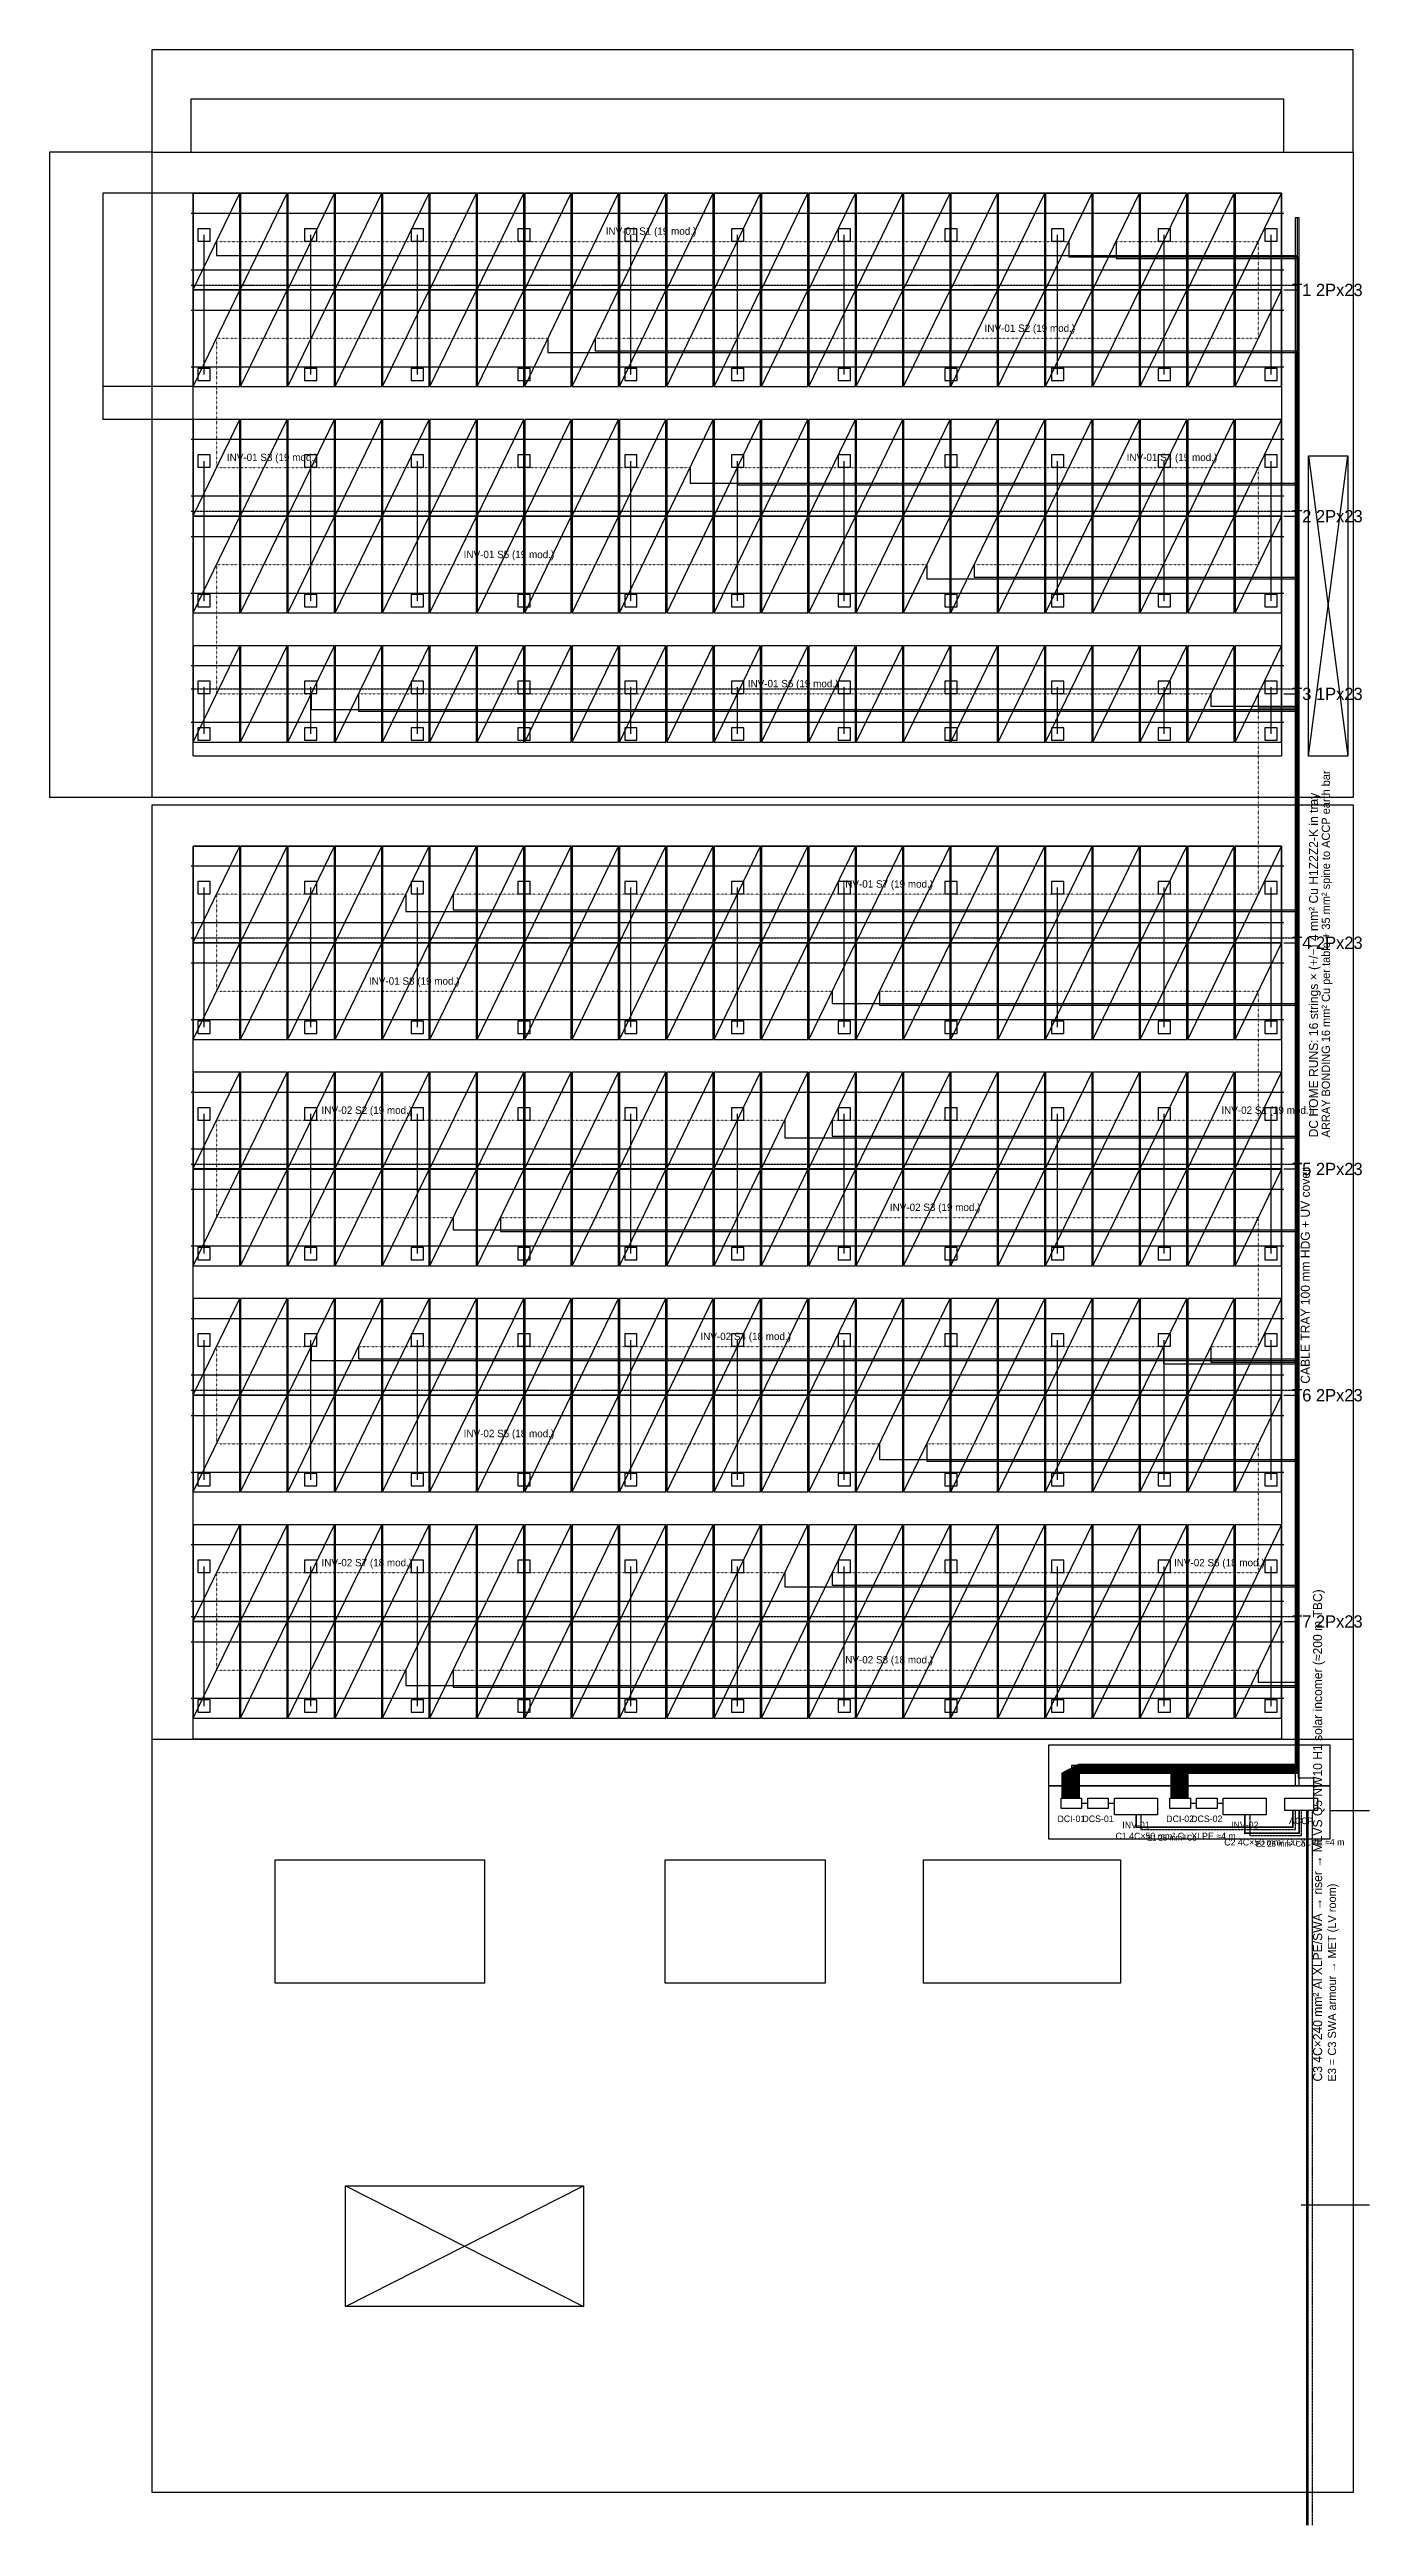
# Model space of a CAD drawing. Header units: millimetres. Extents: x -2500 to 64382, y -57839 to 2500.
# Drawn here: x -2500 to 29664, y -57839 to 2500 of the extents above; entities that cross this region are included whole.
import ezdxf
from ezdxf.enums import TextEntityAlignment as Align

# ---------------------------------------------------------------- set-up
doc = ezdxf.new("R2010")
doc.units = ezdxf.units.MM
for name, pattern in [('DASHDOT', [3.556, 2.54, -0.508, 0, -0.508]), ('DASHED', [1.524, 1.27, -0.254]), ('DOT', [0.508, 0, -0.508])]:
    doc.linetypes.add(name, pattern=pattern)
for name, color, linetype in [('PV-CABLE-AC-C1-C2', 5, 'Continuous'), ('PV-CABLE-AC-C3', 6, 'Continuous'), ('PV-CABLE-DC-HOMERUN', 1, 'Continuous'), ('PV-CABLE-DC-STRING', 10, 'DOT'), ('PV-CABLE-EARTH', 3, 'DASHDOT'), ('PV-CABLE-TAGS', 7, 'Continuous'), ('PV-CABLE-TRAY', 8, 'Continuous'), ('PV-DIM', 2, 'Continuous'), ('PV-EQUIPMENT', 1, 'Continuous'), ('PV-EXISTING', 8, 'Continuous'), ('PV-FOOT', 6, 'Continuous'), ('PV-FRAME', 3, 'Continuous'), ('PV-MODULE', 5, 'Continuous'), ('PV-OBSTRUCTION', 6, 'Continuous'), ('PV-RAIL', 4, 'Continuous'), ('PV-ROOF-REF', 8, 'Continuous'), ('PV-SETBACK', 1, 'DASHED'), ('PV-TEXT', 7, 'Continuous')]:
    doc.layers.add(name, color=color, linetype=linetype)
doc.styles.add('OpenSansCondensed-Light', font='OpenSansCondensed-Light.ttf')
doc.dimstyles.new('EZDXF', dxfattribs={"dimtxt": 0.25, "dimasz": 0.175, "dimexe": 0.375, "dimexo": 0.125, "dimgap": 0.1, "dimtad": 1, "dimlfac": 100, "dimzin": 12, "dimdsep": 46, "dimtxsty": 'OpenSansCondensed-Light', "dimblk": 'ARCHTICK', "dimcen": 2.5, "dimazin": 3, "dimtfac": 0.5, "dimtmove": 2, "dimatfit": 3})

# ---------------------------------------------------------------- blocks, each defined once
blk = doc.blocks.new('PV_MOD_620W')
blk.add_line((0, 0), (1134, 2346))
blk.add_lwpolyline([(0, 0), (1134, 0), (1134, 2346), (0, 2346)], close=True)
blk = doc.blocks.new('_ARCHTICK')
at = {"color": 0, "linetype": 'BYBLOCK', "const_width": 0.15}
blk.add_lwpolyline([(-0.5, -0.5), (0.5, 0.5)], dxfattribs=at)

msp = doc.modelspace()

# ---------------------------------------------------------------- linework, layer by layer
at = {"layer": 'PV-CABLE-AC-C1-C2', "const_width": 40}
for points in [[(23975, -40500), (23975, -40800), (27800, -40800), (27800, -40400)], [(26625, -40500), (26625, -40950), (27950, -40950), (27950, -40400)]]:
    msp.add_lwpolyline(points, dxfattribs=at)
at = {"layer": 'PV-CABLE-AC-C3', "const_width": 60}
msp.add_lwpolyline([(28150, -40400), (28150, -57009), (28150, -57809)], dxfattribs=at)
at = {"layer": 'PV-CABLE-DC-HOMERUN'}
for points in [[(1567, -2172.90603), (1567, -2512.90603), (27890, -2512.90603), (27890, -39485), (22170, -39485), (22170, -40100)], [(22339, -2172.90603), (22339, -2552.90603), (27912, -2552.90603), (27912, -39470), (22198, -39470), (22198, -40100)], [(23493, -2172.90603), (23493, -2592.90603), (27934, -2592.90603), (27934, -39455), (22226, -39455), (22226, -40100)], [(9645, -4538.41426), (9645, -4878.41426), (27898, -4878.41426), (27898, -39425), (22282, -39425), (22282, -40100)], [(10799, -4538.41426), (10799, -4838.41426), (27876, -4838.41426), (27876, -39440), (22254, -39440), (22254, -40100)], [(13107, -7684.22632), (13107, -8064.22632), (27920, -8064.22632), (27920, -39410), (22310, -39410), (22310, -40100)], [(14261, -7684.22632), (14261, -8104.22632), (27862, -8104.22632), (27862, -39395), (22338, -39395), (22338, -40100)], [(18877, -10049.73455), (18877, -10389.73455), (27906, -10389.73455), (27906, -39365), (22394, -39365), (22394, -40100)], [(20031, -10049.73455), (20031, -10349.73455), (27884, -10349.73455), (27884, -39380), (22366, -39380), (22366, -40100)], [(3875, -13195.54661), (3875, -13575.54661), (27928, -13575.54661), (27928, -39350), (22422, -39350), (22422, -40100)], [(5029, -13195.54661), (5029, -13615.54661), (27870, -13615.54661), (27870, -39335), (22450, -39335), (22450, -40100)], [(25801, -13195.54661), (25801, -13495.54661), (27892, -13495.54661), (27892, -39320), (22478, -39320), (22478, -40100)], [(26955, -13195.54661), (26955, -13535.54661), (27914, -13535.54661), (27914, -39305), (22506, -39305), (22506, -40100)], [(6183, -18075.90603), (6183, -18495.90603), (27878, -18495.90603), (27878, -39275), (22562, -39275), (22562, -40100)], [(7337, -18075.90603), (7337, -18455.90603), (27936, -18455.90603), (27936, -39290), (22534, -39290), (22534, -40100)], [(16569, -20441.41426), (16569, -20741.41426), (27900, -20741.41426), (27900, -39500), (22590, -39500), (22590, -40100)], [(17723, -20441.41426), (17723, -20781.41426), (27922, -20781.41426), (27922, -39485), (24820, -39485), (24820, -40100)], [(15415, -23587.22632), (15415, -24007.22632), (27886, -24007.22632), (27886, -39455), (24876, -39455), (24876, -40100)], [(16569, -23587.22632), (16569, -23967.22632), (27864, -23967.22632), (27864, -39470), (24848, -39470), (24848, -40100)], [(7337, -25952.73455), (7337, -26252.73455), (27908, -26252.73455), (27908, -39440), (24904, -39440), (24904, -40100)], [(8491, -25952.73455), (8491, -26292.73455), (27930, -26292.73455), (27930, -39425), (24932, -39425), (24932, -40100)], [(3875, -29098.54661), (3875, -29438.54661), (27938, -29438.54661), (27938, -39365), (25044, -39365), (25044, -40100)], [(5029, -29098.54661), (5029, -29398.54661), (27916, -29398.54661), (27916, -39380), (25016, -39380), (25016, -40100)], [(24647, -29098.54661), (24647, -29518.54661), (27894, -29518.54661), (27894, -39395), (24988, -39395), (24988, -40100)], [(25801, -29098.54661), (25801, -29478.54661), (27872, -29478.54661), (27872, -39410), (24960, -39410), (24960, -40100)], [(17723, -31464.05484), (17723, -31844.05484), (27880, -31844.05484), (27880, -39350), (25072, -39350), (25072, -40100)], [(18877, -31464.05484), (18877, -31884.05484), (27902, -31884.05484), (27902, -39335), (25100, -39335), (25100, -40100)], [(15415, -34609.86691), (15415, -34949.86691), (27866, -34949.86691), (27866, -39305), (25156, -39305), (25156, -40100)], [(16569, -34609.86691), (16569, -34909.86691), (27924, -34909.86691), (27924, -39320), (25128, -39320), (25128, -40100)], [(6183, -36975.37513), (6183, -37355.37513), (27888, -37355.37513), (27888, -39290), (25184, -39290), (25184, -40100)], [(7337, -36975.37513), (7337, -37395.37513), (27910, -37395.37513), (27910, -39275), (25212, -39275), (25212, -40100)], [(26955, -36975.37513), (26955, -37275.37513), (27932, -37275.37513), (27932, -39500), (25240, -39500), (25240, -40100)], [(22650, -40220), (22800, -40220)], [(23300, -40220), (23450, -40220)], [(25300, -40220), (25450, -40220)], [(25950, -40220), (26100, -40220)]]:
    msp.add_lwpolyline(points, dxfattribs=at)
at = {"layer": 'PV-CABLE-DC-STRING'}
for points in [[(1567, -2172.90603), (2721, -2172.90603), (3875, -2172.90603), (5029, -2172.90603), (6183, -2172.90603), (7337, -2172.90603), (8491, -2172.90603), (9645, -2172.90603), (10799, -2172.90603), (11953, -2172.90603), (13107, -2172.90603), (14261, -2172.90603), (15415, -2172.90603), (16569, -2172.90603), (17723, -2172.90603), (18877, -2172.90603), (20031, -2172.90603), (21185, -2172.90603), (22339, -2172.90603)], [(23493, -2172.90603), (24647, -2172.90603), (25801, -2172.90603), (26955, -2172.90603), (26955, -4538.41426), (25801, -4538.41426), (24647, -4538.41426), (23493, -4538.41426), (22339, -4538.41426), (21185, -4538.41426), (20031, -4538.41426), (18877, -4538.41426), (17723, -4538.41426), (16569, -4538.41426), (15415, -4538.41426), (14261, -4538.41426), (13107, -4538.41426), (11953, -4538.41426), (10799, -4538.41426)], [(9645, -4538.41426), (8491, -4538.41426), (7337, -4538.41426), (6183, -4538.41426), (5029, -4538.41426), (3875, -4538.41426), (2721, -4538.41426), (1567, -4538.41426), (1567, -7684.22632), (2721, -7684.22632), (3875, -7684.22632), (5029, -7684.22632), (6183, -7684.22632), (7337, -7684.22632), (8491, -7684.22632), (9645, -7684.22632), (10799, -7684.22632), (11953, -7684.22632), (13107, -7684.22632)], [(14261, -7684.22632), (15415, -7684.22632), (16569, -7684.22632), (17723, -7684.22632), (18877, -7684.22632), (20031, -7684.22632), (21185, -7684.22632), (22339, -7684.22632), (23493, -7684.22632), (24647, -7684.22632), (25801, -7684.22632), (26955, -7684.22632), (26955, -10049.73455), (25801, -10049.73455), (24647, -10049.73455), (23493, -10049.73455), (22339, -10049.73455), (21185, -10049.73455), (20031, -10049.73455)], [(18877, -10049.73455), (17723, -10049.73455), (16569, -10049.73455), (15415, -10049.73455), (14261, -10049.73455), (13107, -10049.73455), (11953, -10049.73455), (10799, -10049.73455), (9645, -10049.73455), (8491, -10049.73455), (7337, -10049.73455), (6183, -10049.73455), (5029, -10049.73455), (3875, -10049.73455), (2721, -10049.73455), (1567, -10049.73455), (1567, -13195.54661), (2721, -13195.54661), (3875, -13195.54661)], [(5029, -13195.54661), (6183, -13195.54661), (7337, -13195.54661), (8491, -13195.54661), (9645, -13195.54661), (10799, -13195.54661), (11953, -13195.54661), (13107, -13195.54661), (14261, -13195.54661), (15415, -13195.54661), (16569, -13195.54661), (17723, -13195.54661), (18877, -13195.54661), (20031, -13195.54661), (21185, -13195.54661), (22339, -13195.54661), (23493, -13195.54661), (24647, -13195.54661), (25801, -13195.54661)], [(26955, -13195.54661), (26955, -18075.90603), (25801, -18075.90603), (24647, -18075.90603), (23493, -18075.90603), (22339, -18075.90603), (21185, -18075.90603), (20031, -18075.90603), (18877, -18075.90603), (17723, -18075.90603), (16569, -18075.90603), (15415, -18075.90603), (14261, -18075.90603), (13107, -18075.90603), (11953, -18075.90603), (10799, -18075.90603), (9645, -18075.90603), (8491, -18075.90603), (7337, -18075.90603)], [(6183, -18075.90603), (5029, -18075.90603), (3875, -18075.90603), (2721, -18075.90603), (1567, -18075.90603), (1567, -20441.41426), (2721, -20441.41426), (3875, -20441.41426), (5029, -20441.41426), (6183, -20441.41426), (7337, -20441.41426), (8491, -20441.41426), (9645, -20441.41426), (10799, -20441.41426), (11953, -20441.41426), (13107, -20441.41426), (14261, -20441.41426), (15415, -20441.41426), (16569, -20441.41426)], [(17723, -20441.41426), (18877, -20441.41426), (20031, -20441.41426), (21185, -20441.41426), (22339, -20441.41426), (23493, -20441.41426), (24647, -20441.41426), (25801, -20441.41426), (26955, -20441.41426), (26955, -23587.22632), (25801, -23587.22632), (24647, -23587.22632), (23493, -23587.22632), (22339, -23587.22632), (21185, -23587.22632), (20031, -23587.22632), (18877, -23587.22632), (17723, -23587.22632), (16569, -23587.22632)], [(15415, -23587.22632), (14261, -23587.22632), (13107, -23587.22632), (11953, -23587.22632), (10799, -23587.22632), (9645, -23587.22632), (8491, -23587.22632), (7337, -23587.22632), (6183, -23587.22632), (5029, -23587.22632), (3875, -23587.22632), (2721, -23587.22632), (1567, -23587.22632), (1567, -25952.73455), (2721, -25952.73455), (3875, -25952.73455), (5029, -25952.73455), (6183, -25952.73455), (7337, -25952.73455)], [(8491, -25952.73455), (9645, -25952.73455), (10799, -25952.73455), (11953, -25952.73455), (13107, -25952.73455), (14261, -25952.73455), (15415, -25952.73455), (16569, -25952.73455), (17723, -25952.73455), (18877, -25952.73455), (20031, -25952.73455), (21185, -25952.73455), (22339, -25952.73455), (23493, -25952.73455), (24647, -25952.73455), (25801, -25952.73455), (26955, -25952.73455), (26955, -29098.54661), (25801, -29098.54661)], [(3875, -29098.54661), (2721, -29098.54661), (1567, -29098.54661), (1567, -31464.05484), (2721, -31464.05484), (3875, -31464.05484), (5029, -31464.05484), (6183, -31464.05484), (7337, -31464.05484), (8491, -31464.05484), (9645, -31464.05484), (10799, -31464.05484), (11953, -31464.05484), (13107, -31464.05484), (14261, -31464.05484), (15415, -31464.05484), (16569, -31464.05484), (17723, -31464.05484)], [(24647, -29098.54661), (23493, -29098.54661), (22339, -29098.54661), (21185, -29098.54661), (20031, -29098.54661), (18877, -29098.54661), (17723, -29098.54661), (16569, -29098.54661), (15415, -29098.54661), (14261, -29098.54661), (13107, -29098.54661), (11953, -29098.54661), (10799, -29098.54661), (9645, -29098.54661), (8491, -29098.54661), (7337, -29098.54661), (6183, -29098.54661), (5029, -29098.54661)], [(18877, -31464.05484), (20031, -31464.05484), (21185, -31464.05484), (22339, -31464.05484), (23493, -31464.05484), (24647, -31464.05484), (25801, -31464.05484), (26955, -31464.05484), (26955, -34609.86691), (25801, -34609.86691), (24647, -34609.86691), (23493, -34609.86691), (22339, -34609.86691), (21185, -34609.86691), (20031, -34609.86691), (18877, -34609.86691), (17723, -34609.86691), (16569, -34609.86691)], [(15415, -34609.86691), (14261, -34609.86691), (13107, -34609.86691), (11953, -34609.86691), (10799, -34609.86691), (9645, -34609.86691), (8491, -34609.86691), (7337, -34609.86691), (6183, -34609.86691), (5029, -34609.86691), (3875, -34609.86691), (2721, -34609.86691), (1567, -34609.86691), (1567, -36975.37513), (2721, -36975.37513), (3875, -36975.37513), (5029, -36975.37513), (6183, -36975.37513)], [(7337, -36975.37513), (8491, -36975.37513), (9645, -36975.37513), (10799, -36975.37513), (11953, -36975.37513), (13107, -36975.37513), (14261, -36975.37513), (15415, -36975.37513), (16569, -36975.37513), (17723, -36975.37513), (18877, -36975.37513), (20031, -36975.37513), (21185, -36975.37513), (22339, -36975.37513), (23493, -36975.37513), (24647, -36975.37513), (25801, -36975.37513), (26955, -36975.37513)]]:
    msp.add_lwpolyline(points, dxfattribs=at)
at = {"layer": 'PV-CABLE-EARTH'}
for points in [[(950, -3235.66015), (27580, -3235.66015), (27930, -3235.66015)], [(27930, -3235.66015), (27930, -39600), (28300, -39600), (28300, -40400)], [(950, -8746.98044), (27580, -8746.98044), (27930, -8746.98044)], [(950, -13075.54661), (27580, -13075.54661), (27930, -13075.54661)], [(950, -19138.66015), (27580, -19138.66015), (27930, -19138.66015)], [(950, -24649.98044), (27580, -24649.98044), (27930, -24649.98044)], [(950, -30161.30073), (27580, -30161.30073), (27930, -30161.30073)], [(950, -35672.62102), (27580, -35672.62102), (27930, -35672.62102)], [(24095, -40500), (24095, -40860), (27860, -40860), (27860, -40400)], [(26745, -40500), (26745, -41010), (28010, -41010), (28010, -40400)], [(28270, -40400), (28270, -57009), (28270, -57809)]]:
    msp.add_lwpolyline(points, dxfattribs=at)
at = {"layer": 'PV-CABLE-TRAY'}
for p, q in [((27900, -1600), (27900, -39300)), ((27580, -3355.66015), (27900, -3355.66015)), ((27580, -8866.98044), (27900, -8866.98044)), ((27580, -13195.54661), (27900, -13195.54661)), ((27580, -19258.66015), (27900, -19258.66015)), ((27580, -24769.98044), (27900, -24769.98044)), ((27580, -30281.30073), (27900, -30281.30073)), ((27580, -35792.62102), (27900, -35792.62102)), ((27900, -39300), (22400, -39300)), ((22400, -39300), (22400, -40100)), ((25050, -39300), (25050, -40100))]:
    msp.add_line(p, q, dxfattribs=at)
msp.add_lwpolyline([(27850, -1600), (27850, -39800), (27950, -39800), (27950, -1600), (27850, -1600)], dxfattribs=at)
at = {"layer": 'PV-EQUIPMENT'}
for points in [[(21850, -38800), (28700, -38800), (28700, -39800), (21850, -39800)], [(21850, -39800), (28700, -39800), (28700, -41100), (21850, -41100)], [(22150, -40100), (22650, -40100), (22650, -40350), (22150, -40350)], [(22800, -40100), (23300, -40100), (23300, -40350), (22800, -40350)], [(23450, -40100), (24500, -40100), (24500, -40500), (23450, -40500)], [(24800, -40100), (25300, -40100), (25300, -40350), (24800, -40350)], [(25450, -40100), (25950, -40100), (25950, -40350), (25450, -40350)], [(26100, -40100), (27150, -40100), (27150, -40500), (26100, -40500)], [(27600, -40100), (28400, -40100), (28400, -40400), (27600, -40400)]]:
    msp.add_lwpolyline(points, close=True, dxfattribs=at)
at = {"layer": 'PV-EXISTING'}
for points in [[(3000, -41600), (8100, -41600), (8100, -44600), (3000, -44600)], [(12500, -41600), (16400, -41600), (16400, -44600), (12500, -44600)], [(18800, -41600), (23600, -41600), (23600, -44600), (18800, -44600)]]:
    msp.add_lwpolyline(points, close=True, dxfattribs=at)
at = {"layer": 'PV-FOOT'}
for points in [[(1115, -2163.87796), (1415, -2163.87796), (1415, -1863.87796), (1115, -1863.87796)], [(3715, -2163.87796), (4015, -2163.87796), (4015, -1863.87796), (3715, -1863.87796)], [(6315, -2163.87796), (6615, -2163.87796), (6615, -1863.87796), (6315, -1863.87796)], [(8915, -2163.87796), (9215, -2163.87796), (9215, -1863.87796), (8915, -1863.87796)], [(11515, -2163.87796), (11815, -2163.87796), (11815, -1863.87796), (11515, -1863.87796)], [(14115, -2163.87796), (14415, -2163.87796), (14415, -1863.87796), (14115, -1863.87796)], [(16715, -2163.87796), (17015, -2163.87796), (17015, -1863.87796), (16715, -1863.87796)], [(19315, -2163.87796), (19615, -2163.87796), (19615, -1863.87796), (19315, -1863.87796)], [(21915, -2163.87796), (22215, -2163.87796), (22215, -1863.87796), (21915, -1863.87796)], [(24515, -2163.87796), (24815, -2163.87796), (24815, -1863.87796), (24515, -1863.87796)], [(27115, -2163.87796), (27415, -2163.87796), (27415, -1863.87796), (27115, -1863.87796)], [(1115, -5565.87796), (1415, -5565.87796), (1415, -5265.87796), (1115, -5265.87796)], [(3715, -5565.87796), (4015, -5565.87796), (4015, -5265.87796), (3715, -5265.87796)], [(6315, -5565.87796), (6615, -5565.87796), (6615, -5265.87796), (6315, -5265.87796)], [(8915, -5565.87796), (9215, -5565.87796), (9215, -5265.87796), (8915, -5265.87796)], [(11515, -5565.87796), (11815, -5565.87796), (11815, -5265.87796), (11515, -5265.87796)], [(14115, -5565.87796), (14415, -5565.87796), (14415, -5265.87796), (14115, -5265.87796)], [(16715, -5565.87796), (17015, -5565.87796), (17015, -5265.87796), (16715, -5265.87796)], [(19315, -5565.87796), (19615, -5565.87796), (19615, -5265.87796), (19315, -5265.87796)], [(21915, -5565.87796), (22215, -5565.87796), (22215, -5265.87796), (21915, -5265.87796)], [(24515, -5565.87796), (24815, -5565.87796), (24815, -5265.87796), (24515, -5265.87796)], [(27115, -5565.87796), (27415, -5565.87796), (27415, -5265.87796), (27115, -5265.87796)], [(1115, -7675.19825), (1415, -7675.19825), (1415, -7375.19825), (1115, -7375.19825)], [(3715, -7675.19825), (4015, -7675.19825), (4015, -7375.19825), (3715, -7375.19825)], [(6315, -7675.19825), (6615, -7675.19825), (6615, -7375.19825), (6315, -7375.19825)], [(8915, -7675.19825), (9215, -7675.19825), (9215, -7375.19825), (8915, -7375.19825)], [(11515, -7675.19825), (11815, -7675.19825), (11815, -7375.19825), (11515, -7375.19825)], [(14115, -7675.19825), (14415, -7675.19825), (14415, -7375.19825), (14115, -7375.19825)], [(16715, -7675.19825), (17015, -7675.19825), (17015, -7375.19825), (16715, -7375.19825)], [(19315, -7675.19825), (19615, -7675.19825), (19615, -7375.19825), (19315, -7375.19825)], [(21915, -7675.19825), (22215, -7675.19825), (22215, -7375.19825), (21915, -7375.19825)], [(24515, -7675.19825), (24815, -7675.19825), (24815, -7375.19825), (24515, -7375.19825)], [(27115, -7675.19825), (27415, -7675.19825), (27415, -7375.19825), (27115, -7375.19825)], [(1115, -11077.19825), (1415, -11077.19825), (1415, -10777.19825), (1115, -10777.19825)], [(3715, -11077.19825), (4015, -11077.19825), (4015, -10777.19825), (3715, -10777.19825)], [(6315, -11077.19825), (6615, -11077.19825), (6615, -10777.19825), (6315, -10777.19825)], [(8915, -11077.19825), (9215, -11077.19825), (9215, -10777.19825), (8915, -10777.19825)], [(11515, -11077.19825), (11815, -11077.19825), (11815, -10777.19825), (11515, -10777.19825)], [(14115, -11077.19825), (14415, -11077.19825), (14415, -10777.19825), (14115, -10777.19825)], [(16715, -11077.19825), (17015, -11077.19825), (17015, -10777.19825), (16715, -10777.19825)], [(19315, -11077.19825), (19615, -11077.19825), (19615, -10777.19825), (19315, -10777.19825)], [(21915, -11077.19825), (22215, -11077.19825), (22215, -10777.19825), (21915, -10777.19825)], [(24515, -11077.19825), (24815, -11077.19825), (24815, -10777.19825), (24515, -10777.19825)], [(27115, -11077.19825), (27415, -11077.19825), (27415, -10777.19825), (27115, -10777.19825)], [(1115, -13185.4911), (1415, -13185.4911), (1415, -12885.4911), (1115, -12885.4911)], [(3715, -13185.4911), (4015, -13185.4911), (4015, -12885.4911), (3715, -12885.4911)], [(6315, -13185.4911), (6615, -13185.4911), (6615, -12885.4911), (6315, -12885.4911)], [(8915, -13185.4911), (9215, -13185.4911), (9215, -12885.4911), (8915, -12885.4911)], [(11515, -13185.4911), (11815, -13185.4911), (11815, -12885.4911), (11515, -12885.4911)], [(14115, -13185.4911), (14415, -13185.4911), (14415, -12885.4911), (14115, -12885.4911)], [(16715, -13185.4911), (17015, -13185.4911), (17015, -12885.4911), (16715, -12885.4911)], [(19315, -13185.4911), (19615, -13185.4911), (19615, -12885.4911), (19315, -12885.4911)], [(21915, -13185.4911), (22215, -13185.4911), (22215, -12885.4911), (21915, -12885.4911)], [(24515, -13185.4911), (24815, -13185.4911), (24815, -12885.4911), (24515, -12885.4911)], [(27115, -13185.4911), (27415, -13185.4911), (27415, -12885.4911), (27115, -12885.4911)], [(1115, -14321.4911), (1415, -14321.4911), (1415, -14021.4911), (1115, -14021.4911)], [(3715, -14321.4911), (4015, -14321.4911), (4015, -14021.4911), (3715, -14021.4911)], [(6315, -14321.4911), (6615, -14321.4911), (6615, -14021.4911), (6315, -14021.4911)], [(8915, -14321.4911), (9215, -14321.4911), (9215, -14021.4911), (8915, -14021.4911)], [(11515, -14321.4911), (11815, -14321.4911), (11815, -14021.4911), (11515, -14021.4911)], [(14115, -14321.4911), (14415, -14321.4911), (14415, -14021.4911), (14115, -14021.4911)], [(16715, -14321.4911), (17015, -14321.4911), (17015, -14021.4911), (16715, -14021.4911)], [(19315, -14321.4911), (19615, -14321.4911), (19615, -14021.4911), (19315, -14021.4911)], [(21915, -14321.4911), (22215, -14321.4911), (22215, -14021.4911), (21915, -14021.4911)], [(24515, -14321.4911), (24815, -14321.4911), (24815, -14021.4911), (24515, -14021.4911)], [(27115, -14321.4911), (27415, -14321.4911), (27415, -14021.4911), (27115, -14021.4911)], [(1115, -18066.87796), (1415, -18066.87796), (1415, -17766.87796), (1115, -17766.87796)], [(3715, -18066.87796), (4015, -18066.87796), (4015, -17766.87796), (3715, -17766.87796)], [(6315, -18066.87796), (6615, -18066.87796), (6615, -17766.87796), (6315, -17766.87796)], [(8915, -18066.87796), (9215, -18066.87796), (9215, -17766.87796), (8915, -17766.87796)], [(11515, -18066.87796), (11815, -18066.87796), (11815, -17766.87796), (11515, -17766.87796)], [(14115, -18066.87796), (14415, -18066.87796), (14415, -17766.87796), (14115, -17766.87796)], [(16715, -18066.87796), (17015, -18066.87796), (17015, -17766.87796), (16715, -17766.87796)], [(19315, -18066.87796), (19615, -18066.87796), (19615, -17766.87796), (19315, -17766.87796)], [(21915, -18066.87796), (22215, -18066.87796), (22215, -17766.87796), (21915, -17766.87796)], [(24515, -18066.87796), (24815, -18066.87796), (24815, -17766.87796), (24515, -17766.87796)], [(27115, -18066.87796), (27415, -18066.87796), (27415, -17766.87796), (27115, -17766.87796)], [(1115, -21468.87796), (1415, -21468.87796), (1415, -21168.87796), (1115, -21168.87796)], [(3715, -21468.87796), (4015, -21468.87796), (4015, -21168.87796), (3715, -21168.87796)], [(6315, -21468.87796), (6615, -21468.87796), (6615, -21168.87796), (6315, -21168.87796)], [(8915, -21468.87796), (9215, -21468.87796), (9215, -21168.87796), (8915, -21168.87796)], [(11515, -21468.87796), (11815, -21468.87796), (11815, -21168.87796), (11515, -21168.87796)], [(14115, -21468.87796), (14415, -21468.87796), (14415, -21168.87796), (14115, -21168.87796)], [(16715, -21468.87796), (17015, -21468.87796), (17015, -21168.87796), (16715, -21168.87796)], [(19315, -21468.87796), (19615, -21468.87796), (19615, -21168.87796), (19315, -21168.87796)], [(21915, -21468.87796), (22215, -21468.87796), (22215, -21168.87796), (21915, -21168.87796)], [(24515, -21468.87796), (24815, -21468.87796), (24815, -21168.87796), (24515, -21168.87796)], [(27115, -21468.87796), (27415, -21468.87796), (27415, -21168.87796), (27115, -21168.87796)], [(1115, -23578.19825), (1415, -23578.19825), (1415, -23278.19825), (1115, -23278.19825)], [(3715, -23578.19825), (4015, -23578.19825), (4015, -23278.19825), (3715, -23278.19825)], [(6315, -23578.19825), (6615, -23578.19825), (6615, -23278.19825), (6315, -23278.19825)], [(8915, -23578.19825), (9215, -23578.19825), (9215, -23278.19825), (8915, -23278.19825)], [(11515, -23578.19825), (11815, -23578.19825), (11815, -23278.19825), (11515, -23278.19825)], [(14115, -23578.19825), (14415, -23578.19825), (14415, -23278.19825), (14115, -23278.19825)], [(16715, -23578.19825), (17015, -23578.19825), (17015, -23278.19825), (16715, -23278.19825)], [(19315, -23578.19825), (19615, -23578.19825), (19615, -23278.19825), (19315, -23278.19825)], [(21915, -23578.19825), (22215, -23578.19825), (22215, -23278.19825), (21915, -23278.19825)], [(24515, -23578.19825), (24815, -23578.19825), (24815, -23278.19825), (24515, -23278.19825)], [(27115, -23578.19825), (27415, -23578.19825), (27415, -23278.19825), (27115, -23278.19825)], [(1115, -26980.19825), (1415, -26980.19825), (1415, -26680.19825), (1115, -26680.19825)], [(3715, -26980.19825), (4015, -26980.19825), (4015, -26680.19825), (3715, -26680.19825)], [(6315, -26980.19825), (6615, -26980.19825), (6615, -26680.19825), (6315, -26680.19825)], [(8915, -26980.19825), (9215, -26980.19825), (9215, -26680.19825), (8915, -26680.19825)], [(11515, -26980.19825), (11815, -26980.19825), (11815, -26680.19825), (11515, -26680.19825)], [(14115, -26980.19825), (14415, -26980.19825), (14415, -26680.19825), (14115, -26680.19825)], [(16715, -26980.19825), (17015, -26980.19825), (17015, -26680.19825), (16715, -26680.19825)], [(19315, -26980.19825), (19615, -26980.19825), (19615, -26680.19825), (19315, -26680.19825)], [(21915, -26980.19825), (22215, -26980.19825), (22215, -26680.19825), (21915, -26680.19825)], [(24515, -26980.19825), (24815, -26980.19825), (24815, -26680.19825), (24515, -26680.19825)], [(27115, -26980.19825), (27415, -26980.19825), (27415, -26680.19825), (27115, -26680.19825)], [(1115, -29089.51855), (1415, -29089.51855), (1415, -28789.51855), (1115, -28789.51855)], [(3715, -29089.51855), (4015, -29089.51855), (4015, -28789.51855), (3715, -28789.51855)], [(6315, -29089.51855), (6615, -29089.51855), (6615, -28789.51855), (6315, -28789.51855)], [(8915, -29089.51855), (9215, -29089.51855), (9215, -28789.51855), (8915, -28789.51855)], [(11515, -29089.51855), (11815, -29089.51855), (11815, -28789.51855), (11515, -28789.51855)], [(14115, -29089.51855), (14415, -29089.51855), (14415, -28789.51855), (14115, -28789.51855)], [(16715, -29089.51855), (17015, -29089.51855), (17015, -28789.51855), (16715, -28789.51855)], [(19315, -29089.51855), (19615, -29089.51855), (19615, -28789.51855), (19315, -28789.51855)], [(21915, -29089.51855), (22215, -29089.51855), (22215, -28789.51855), (21915, -28789.51855)], [(24515, -29089.51855), (24815, -29089.51855), (24815, -28789.51855), (24515, -28789.51855)], [(27115, -29089.51855), (27415, -29089.51855), (27415, -28789.51855), (27115, -28789.51855)], [(1115, -32491.51855), (1415, -32491.51855), (1415, -32191.51855), (1115, -32191.51855)], [(3715, -32491.51855), (4015, -32491.51855), (4015, -32191.51855), (3715, -32191.51855)], [(6315, -32491.51855), (6615, -32491.51855), (6615, -32191.51855), (6315, -32191.51855)], [(8915, -32491.51855), (9215, -32491.51855), (9215, -32191.51855), (8915, -32191.51855)], [(11515, -32491.51855), (11815, -32491.51855), (11815, -32191.51855), (11515, -32191.51855)], [(14115, -32491.51855), (14415, -32491.51855), (14415, -32191.51855), (14115, -32191.51855)], [(16715, -32491.51855), (17015, -32491.51855), (17015, -32191.51855), (16715, -32191.51855)], [(19315, -32491.51855), (19615, -32491.51855), (19615, -32191.51855), (19315, -32191.51855)], [(21915, -32491.51855), (22215, -32491.51855), (22215, -32191.51855), (21915, -32191.51855)], [(24515, -32491.51855), (24815, -32491.51855), (24815, -32191.51855), (24515, -32191.51855)], [(27115, -32491.51855), (27415, -32491.51855), (27415, -32191.51855), (27115, -32191.51855)], [(1115, -34600.83884), (1415, -34600.83884), (1415, -34300.83884), (1115, -34300.83884)], [(3715, -34600.83884), (4015, -34600.83884), (4015, -34300.83884), (3715, -34300.83884)], [(6315, -34600.83884), (6615, -34600.83884), (6615, -34300.83884), (6315, -34300.83884)], [(8915, -34600.83884), (9215, -34600.83884), (9215, -34300.83884), (8915, -34300.83884)], [(11515, -34600.83884), (11815, -34600.83884), (11815, -34300.83884), (11515, -34300.83884)], [(14115, -34600.83884), (14415, -34600.83884), (14415, -34300.83884), (14115, -34300.83884)], [(16715, -34600.83884), (17015, -34600.83884), (17015, -34300.83884), (16715, -34300.83884)], [(19315, -34600.83884), (19615, -34600.83884), (19615, -34300.83884), (19315, -34300.83884)], [(21915, -34600.83884), (22215, -34600.83884), (22215, -34300.83884), (21915, -34300.83884)], [(24515, -34600.83884), (24815, -34600.83884), (24815, -34300.83884), (24515, -34300.83884)], [(27115, -34600.83884), (27415, -34600.83884), (27415, -34300.83884), (27115, -34300.83884)], [(1115, -38002.83884), (1415, -38002.83884), (1415, -37702.83884), (1115, -37702.83884)], [(3715, -38002.83884), (4015, -38002.83884), (4015, -37702.83884), (3715, -37702.83884)], [(6315, -38002.83884), (6615, -38002.83884), (6615, -37702.83884), (6315, -37702.83884)], [(8915, -38002.83884), (9215, -38002.83884), (9215, -37702.83884), (8915, -37702.83884)], [(11515, -38002.83884), (11815, -38002.83884), (11815, -37702.83884), (11515, -37702.83884)], [(14115, -38002.83884), (14415, -38002.83884), (14415, -37702.83884), (14115, -37702.83884)], [(16715, -38002.83884), (17015, -38002.83884), (17015, -37702.83884), (16715, -37702.83884)], [(19315, -38002.83884), (19615, -38002.83884), (19615, -37702.83884), (19315, -37702.83884)], [(21915, -38002.83884), (22215, -38002.83884), (22215, -37702.83884), (21915, -37702.83884)], [(24515, -38002.83884), (24815, -38002.83884), (24815, -37702.83884), (24515, -37702.83884)], [(27115, -38002.83884), (27415, -38002.83884), (27415, -37702.83884), (27115, -37702.83884)]]:
    msp.add_lwpolyline(points, close=True, dxfattribs=at)
at = {"layer": 'PV-FRAME'}
for p, q in [((1265, -5415.87796), (1265, -2013.87796)), ((3865, -5415.87796), (3865, -2013.87796)), ((6465, -5415.87796), (6465, -2013.87796)), ((9065, -5415.87796), (9065, -2013.87796)), ((11665, -5415.87796), (11665, -2013.87796)), ((14265, -5415.87796), (14265, -2013.87796)), ((16865, -5415.87796), (16865, -2013.87796)), ((19465, -5415.87796), (19465, -2013.87796)), ((22065, -5415.87796), (22065, -2013.87796)), ((24665, -5415.87796), (24665, -2013.87796)), ((27265, -5415.87796), (27265, -2013.87796)), ((1265, -10927.19825), (1265, -7525.19825)), ((3865, -10927.19825), (3865, -7525.19825)), ((6465, -10927.19825), (6465, -7525.19825)), ((9065, -10927.19825), (9065, -7525.19825)), ((11665, -10927.19825), (11665, -7525.19825)), ((14265, -10927.19825), (14265, -7525.19825)), ((16865, -10927.19825), (16865, -7525.19825)), ((19465, -10927.19825), (19465, -7525.19825)), ((22065, -10927.19825), (22065, -7525.19825)), ((24665, -10927.19825), (24665, -7525.19825)), ((27265, -10927.19825), (27265, -7525.19825)), ((1265, -14171.4911), (1265, -13035.4911)), ((3865, -14171.4911), (3865, -13035.4911)), ((6465, -14171.4911), (6465, -13035.4911)), ((9065, -14171.4911), (9065, -13035.4911)), ((11665, -14171.4911), (11665, -13035.4911)), ((14265, -14171.4911), (14265, -13035.4911)), ((16865, -14171.4911), (16865, -13035.4911)), ((19465, -14171.4911), (19465, -13035.4911)), ((22065, -14171.4911), (22065, -13035.4911)), ((24665, -14171.4911), (24665, -13035.4911)), ((27265, -14171.4911), (27265, -13035.4911)), ((1265, -21318.87796), (1265, -17916.87796)), ((3865, -21318.87796), (3865, -17916.87796)), ((6465, -21318.87796), (6465, -17916.87796)), ((9065, -21318.87796), (9065, -17916.87796)), ((11665, -21318.87796), (11665, -17916.87796)), ((14265, -21318.87796), (14265, -17916.87796)), ((16865, -21318.87796), (16865, -17916.87796)), ((19465, -21318.87796), (19465, -17916.87796)), ((22065, -21318.87796), (22065, -17916.87796)), ((24665, -21318.87796), (24665, -17916.87796)), ((27265, -21318.87796), (27265, -17916.87796)), ((1265, -26830.19825), (1265, -23428.19825)), ((3865, -26830.19825), (3865, -23428.19825)), ((6465, -26830.19825), (6465, -23428.19825)), ((9065, -26830.19825), (9065, -23428.19825)), ((11665, -26830.19825), (11665, -23428.19825)), ((14265, -26830.19825), (14265, -23428.19825)), ((16865, -26830.19825), (16865, -23428.19825)), ((19465, -26830.19825), (19465, -23428.19825)), ((22065, -26830.19825), (22065, -23428.19825)), ((24665, -26830.19825), (24665, -23428.19825)), ((27265, -26830.19825), (27265, -23428.19825)), ((1265, -32341.51855), (1265, -28939.51855)), ((3865, -32341.51855), (3865, -28939.51855)), ((6465, -32341.51855), (6465, -28939.51855)), ((9065, -32341.51855), (9065, -28939.51855)), ((11665, -32341.51855), (11665, -28939.51855)), ((14265, -32341.51855), (14265, -28939.51855)), ((16865, -32341.51855), (16865, -28939.51855)), ((19465, -32341.51855), (19465, -28939.51855)), ((22065, -32341.51855), (22065, -28939.51855)), ((24665, -32341.51855), (24665, -28939.51855)), ((27265, -32341.51855), (27265, -28939.51855)), ((1265, -37852.83884), (1265, -34450.83884)), ((3865, -37852.83884), (3865, -34450.83884)), ((6465, -37852.83884), (6465, -34450.83884)), ((9065, -37852.83884), (9065, -34450.83884)), ((11665, -37852.83884), (11665, -34450.83884)), ((14265, -37852.83884), (14265, -34450.83884)), ((16865, -37852.83884), (16865, -34450.83884)), ((19465, -37852.83884), (19465, -34450.83884)), ((22065, -37852.83884), (22065, -34450.83884)), ((24665, -37852.83884), (24665, -34450.83884)), ((27265, -37852.83884), (27265, -34450.83884))]:
    msp.add_line(p, q, dxfattribs=at)
at = {"layer": 'PV-OBSTRUCTION'}
for p, q in [((28179, -7393.5), (29140, -14709.5)), ((28179, -14709.5), (29140, -7393.5)), ((4712, -49538), (10509, -52483)), ((4712, -52483), (10509, -49538))]:
    msp.add_line(p, q, dxfattribs=at)
for points in [[(28179, -7393.5), (29140, -7393.5), (29140, -14709.5), (28179, -14709.5)], [(4712, -49538), (10509, -49538), (10509, -52483), (4712, -52483)]]:
    msp.add_lwpolyline(points, close=True, dxfattribs=at)
at = {"layer": 'PV-RAIL'}
for p, q in [((950, -1483.54061), (27580, -1483.54061)), ((950, -2862.27146), (27580, -2862.27146)), ((950, -3849.04883), (27580, -3849.04883)), ((950, -5227.77968), (27580, -5227.77968)), ((950, -6994.8609), (27580, -6994.8609)), ((950, -8373.59175), (27580, -8373.59175)), ((950, -9360.36912), (27580, -9360.36912)), ((950, -10739.09997), (27580, -10739.09997)), ((950, -12506.18119), (27580, -12506.18119)), ((950, -13884.91204), (27580, -13884.91204)), ((950, -17386.54061), (27580, -17386.54061)), ((950, -18765.27146), (27580, -18765.27146)), ((950, -19752.04883), (27580, -19752.04883)), ((950, -21130.77968), (27580, -21130.77968)), ((950, -22897.8609), (27580, -22897.8609)), ((950, -24276.59175), (27580, -24276.59175)), ((950, -25263.36912), (27580, -25263.36912)), ((950, -26642.09997), (27580, -26642.09997)), ((950, -28409.18119), (27580, -28409.18119)), ((950, -29787.91204), (27580, -29787.91204)), ((950, -30774.68941), (27580, -30774.68941)), ((950, -32153.42026), (27580, -32153.42026)), ((950, -33920.50148), (27580, -33920.50148)), ((950, -35299.23233), (27580, -35299.23233)), ((950, -36286.0097), (27580, -36286.0097)), ((950, -37664.74055), (27580, -37664.74055))]:
    msp.add_line(p, q, dxfattribs=at)
at = {"layer": 'PV-ROOF-REF'}
msp.add_line((0, -38657), (29264, -38657), dxfattribs=at)
for points in [[(0, 0), (29264, 0), (29264, -15717), (0, -15717)], [(0, -15903), (29264, -15903), (29264, -57009), (0, -57009)]]:
    msp.add_lwpolyline(points, close=True, dxfattribs=at)
at = {"layer": 'PV-SETBACK'}
for points in [[(1000, -1000), (27522, -1000), (27522, -14717), (1000, -14717)], [(1000, -16903), (27522, -16903), (27522, -38657), (1000, -38657)]]:
    msp.add_lwpolyline(points, close=True, dxfattribs=at)
at = {"layer": 'PV-TEXT'}
for p, q in [((28700, -40400), (29664, -40400)), ((28000, -50000), (29664, -50000))]:
    msp.add_line(p, q, dxfattribs=at)

# ---------------------------------------------------------------- block references
at = {"layer": 'PV-MODULE'}
for p in [(1000, -3345.81207), (2154, -3345.81207), (3308, -3345.81207), (4462, -3345.81207), (5616, -3345.81207), (6770, -3345.81207), (7924, -3345.81207), (9078, -3345.81207), (10232, -3345.81207), (11386, -3345.81207), (12540, -3345.81207), (13694, -3345.81207), (14848, -3345.81207), (16002, -3345.81207), (17156, -3345.81207), (18310, -3345.81207), (19464, -3345.81207), (20618, -3345.81207), (21772, -3345.81207), (22926, -3345.81207), (24080, -3345.81207), (25234, -3345.81207), (26388, -3345.81207), (1000, -5711.32029), (2154, -5711.32029), (3308, -5711.32029), (4462, -5711.32029), (5616, -5711.32029), (6770, -5711.32029), (7924, -5711.32029), (9078, -5711.32029), (10232, -5711.32029), (11386, -5711.32029), (12540, -5711.32029), (13694, -5711.32029), (14848, -5711.32029), (16002, -5711.32029), (17156, -5711.32029), (18310, -5711.32029), (19464, -5711.32029), (20618, -5711.32029), (21772, -5711.32029), (22926, -5711.32029), (24080, -5711.32029), (25234, -5711.32029), (26388, -5711.32029), (1000, -8857.13236), (2154, -8857.13236), (3308, -8857.13236), (4462, -8857.13236), (5616, -8857.13236), (6770, -8857.13236), (7924, -8857.13236), (9078, -8857.13236), (10232, -8857.13236), (11386, -8857.13236), (12540, -8857.13236), (13694, -8857.13236), (14848, -8857.13236), (16002, -8857.13236), (17156, -8857.13236), (18310, -8857.13236), (19464, -8857.13236), (20618, -8857.13236), (21772, -8857.13236), (22926, -8857.13236), (24080, -8857.13236), (25234, -8857.13236), (26388, -8857.13236), (1000, -11222.64058), (2154, -11222.64058), (3308, -11222.64058), (4462, -11222.64058), (5616, -11222.64058), (6770, -11222.64058), (7924, -11222.64058), (9078, -11222.64058), (10232, -11222.64058), (11386, -11222.64058), (12540, -11222.64058), (13694, -11222.64058), (14848, -11222.64058), (16002, -11222.64058), (17156, -11222.64058), (18310, -11222.64058), (19464, -11222.64058), (20618, -11222.64058), (21772, -11222.64058), (22926, -11222.64058), (24080, -11222.64058), (25234, -11222.64058), (26388, -11222.64058), (1000, -14368.45265), (2154, -14368.45265), (3308, -14368.45265), (4462, -14368.45265), (5616, -14368.45265), (6770, -14368.45265), (7924, -14368.45265), (9078, -14368.45265), (10232, -14368.45265), (11386, -14368.45265), (12540, -14368.45265), (13694, -14368.45265), (14848, -14368.45265), (16002, -14368.45265), (17156, -14368.45265), (18310, -14368.45265), (19464, -14368.45265), (20618, -14368.45265), (21772, -14368.45265), (22926, -14368.45265), (24080, -14368.45265), (25234, -14368.45265), (26388, -14368.45265), (1000, -19248.81207), (2154, -19248.81207), (3308, -19248.81207), (4462, -19248.81207), (5616, -19248.81207), (6770, -19248.81207), (7924, -19248.81207), (9078, -19248.81207), (10232, -19248.81207), (11386, -19248.81207), (12540, -19248.81207), (13694, -19248.81207), (14848, -19248.81207), (16002, -19248.81207), (17156, -19248.81207), (18310, -19248.81207), (19464, -19248.81207), (20618, -19248.81207), (21772, -19248.81207), (22926, -19248.81207), (24080, -19248.81207), (25234, -19248.81207), (26388, -19248.81207), (1000, -21614.32029), (2154, -21614.32029), (3308, -21614.32029), (4462, -21614.32029), (5616, -21614.32029), (6770, -21614.32029), (7924, -21614.32029), (9078, -21614.32029), (10232, -21614.32029), (11386, -21614.32029), (12540, -21614.32029), (13694, -21614.32029), (14848, -21614.32029), (16002, -21614.32029), (17156, -21614.32029), (18310, -21614.32029), (19464, -21614.32029), (20618, -21614.32029), (21772, -21614.32029), (22926, -21614.32029), (24080, -21614.32029), (25234, -21614.32029), (26388, -21614.32029), (1000, -24760.13236), (2154, -24760.13236), (3308, -24760.13236), (4462, -24760.13236), (5616, -24760.13236), (6770, -24760.13236), (7924, -24760.13236), (9078, -24760.13236), (10232, -24760.13236), (11386, -24760.13236), (12540, -24760.13236), (13694, -24760.13236), (14848, -24760.13236), (16002, -24760.13236), (17156, -24760.13236), (18310, -24760.13236), (19464, -24760.13236), (20618, -24760.13236), (21772, -24760.13236), (22926, -24760.13236), (24080, -24760.13236), (25234, -24760.13236), (26388, -24760.13236), (1000, -27125.64058), (2154, -27125.64058), (3308, -27125.64058), (4462, -27125.64058), (5616, -27125.64058), (6770, -27125.64058), (7924, -27125.64058), (9078, -27125.64058), (10232, -27125.64058), (11386, -27125.64058), (12540, -27125.64058), (13694, -27125.64058), (14848, -27125.64058), (16002, -27125.64058), (17156, -27125.64058), (18310, -27125.64058), (19464, -27125.64058), (20618, -27125.64058), (21772, -27125.64058), (22926, -27125.64058), (24080, -27125.64058), (25234, -27125.64058), (26388, -27125.64058), (1000, -30271.45265), (2154, -30271.45265), (3308, -30271.45265), (4462, -30271.45265), (5616, -30271.45265), (6770, -30271.45265), (7924, -30271.45265), (9078, -30271.45265), (10232, -30271.45265), (11386, -30271.45265), (12540, -30271.45265), (13694, -30271.45265), (14848, -30271.45265), (16002, -30271.45265), (17156, -30271.45265), (18310, -30271.45265), (19464, -30271.45265), (20618, -30271.45265), (21772, -30271.45265), (22926, -30271.45265), (24080, -30271.45265), (25234, -30271.45265), (26388, -30271.45265), (1000, -32636.96087), (2154, -32636.96087), (3308, -32636.96087), (4462, -32636.96087), (5616, -32636.96087), (6770, -32636.96087), (7924, -32636.96087), (9078, -32636.96087), (10232, -32636.96087), (11386, -32636.96087), (12540, -32636.96087), (13694, -32636.96087), (14848, -32636.96087), (16002, -32636.96087), (17156, -32636.96087), (18310, -32636.96087), (19464, -32636.96087), (20618, -32636.96087), (21772, -32636.96087), (22926, -32636.96087), (24080, -32636.96087), (25234, -32636.96087), (26388, -32636.96087), (1000, -35782.77294), (2154, -35782.77294), (3308, -35782.77294), (4462, -35782.77294), (5616, -35782.77294), (6770, -35782.77294), (7924, -35782.77294), (9078, -35782.77294), (10232, -35782.77294), (11386, -35782.77294), (12540, -35782.77294), (13694, -35782.77294), (14848, -35782.77294), (16002, -35782.77294), (17156, -35782.77294), (18310, -35782.77294), (19464, -35782.77294), (20618, -35782.77294), (21772, -35782.77294), (22926, -35782.77294), (24080, -35782.77294), (25234, -35782.77294), (26388, -35782.77294), (1000, -38148.28116), (2154, -38148.28116), (3308, -38148.28116), (4462, -38148.28116), (5616, -38148.28116), (6770, -38148.28116), (7924, -38148.28116), (9078, -38148.28116), (10232, -38148.28116), (11386, -38148.28116), (12540, -38148.28116), (13694, -38148.28116), (14848, -38148.28116), (16002, -38148.28116), (17156, -38148.28116), (18310, -38148.28116), (19464, -38148.28116), (20618, -38148.28116), (21772, -38148.28116), (22926, -38148.28116), (24080, -38148.28116), (25234, -38148.28116), (26388, -38148.28116)]:
    msp.add_blockref('PV_MOD_620W', p, dxfattribs=at)

# ---------------------------------------------------------------- texts
at = {"layer": 'PV-CABLE-TAGS'}
for s, height, p in [('INV-01 S1 (19 mod.)', 180, (11053, -1922.90603)), ('INV-01 S2 (19 mod.)', 180, (20285, -4288.41426)), ('INV-01 S3 (19 mod.)', 180, (1821, -7434.22632)), ('INV-01 S4 (19 mod.)', 180, (23747, -7434.22632)), ('INV-01 S5 (19 mod.)', 180, (7591, -9799.73455)), ('INV-01 S6 (19 mod.)', 180, (14515, -12945.54661)), ('INV-01 S7 (19 mod.)', 180, (16823, -17825.90603)), ('INV-01 S8 (19 mod.)', 180, (5283, -20191.41426)), ('INV-02 S2 (19 mod.)', 180, (4129, -23337.22632)), ('INV-02 S1 (19 mod.)', 180, (26055, -23337.22632)), ('INV-02 S3 (19 mod.)', 180, (17977, -25702.73455)), ('INV-02 S4 (18 mod.)', 180, (13361, -28848.54661)), ('INV-02 S5 (18 mod.)', 180, (7591, -31214.05484)), ('INV-02 S7 (18 mod.)', 180, (4129, -34359.86691)), ('INV-02 S6 (18 mod.)', 180, (24901, -34359.86691)), ('INV-02 S8 (18 mod.)', 180, (16823, -36725.37513)), ('C1 4C×50 mm² Cu XLPE ≈4 m', 160, (23475, -41020)), ('E1 25 mm² Cu', 140, (24245, -41060)), ('C2 4C×50 mm² Cu XLPE ≈4 m', 160, (26125, -41170)), ('E2 25 mm² Cu', 140, (26895, -41210))]:
    msp.add_text(s, height=height, dxfattribs=at).set_placement(p, align=Align.MIDDLE_LEFT)
for s, height, p in [('ARRAY BONDING 16 mm² Cu per table + 35 mm² spine to ACCP earth bar', 200, (28600, -24000)), ('DC HOME RUNS: 16 strings × (+/−) 4 mm² Cu H1Z2Z2-K in tray', 220, (28300, -24000)), ('CABLE TRAY 100 mm HDG + UV cover', 220, (28100, -30000)), ('C3 4C×240 mm² Al XLPE/SWA → riser → MLVS Q5 NW10 H1 solar incomer (≈200 m TBC)', 220, (28400, -47000)), ('E3 = C3 SWA armour → MET (LV room)', 200, (28750, -47000))]:
    msp.add_text(s, height=height, rotation=90, dxfattribs=at).set_placement(p, align=Align.MIDDLE_LEFT)
at = {"layer": 'PV-TEXT'}
for s, p in [('T1 2Px23', (27780, -3355.66015)), ('T2 2Px23', (27780, -8866.98044)), ('T3 1Px23', (27780, -13195.54661)), ('T4 2Px23', (27780, -19258.66015)), ('T5 2Px23', (27780, -24769.98044)), ('T6 2Px23', (27780, -30281.30073)), ('T7 2Px23', (27780, -35792.62102))]:
    msp.add_text(s, height=300, dxfattribs=at).set_placement(p, align=Align.MIDDLE_LEFT)
for s, p in [('DCI-01', (22400, -40600)), ('DCS-01', (23050, -40600)), ('INV-01', (23975, -40750)), ('DCI-02', (25050, -40600)), ('DCS-02', (25700, -40600)), ('INV-02', (26625, -40750)), ('ACCP', (28000, -40650))]:
    msp.add_text(s, height=160, dxfattribs=at).set_placement(p, align=Align.MIDDLE_CENTER)

# ---------------------------------------------------------------- dimensions: what is measured, and where the dimension line sits
at = {"layer": 'PV-DIM'}
for base, p1, p2 in [((0, 2500), (0, 0), (29264, 0)), ((950, 1300), (950, 0), (27580, 0))]:
    msp.add_linear_dim(base=base, p1=p1, p2=p2, dimstyle='EZDXF', dxfattribs=at).render()
for base, p1, p2 in [((-2500, 0), (0, 0), (0, -15717)), ((-1200, -1000), (1000, -1000), (1000, -5711.32029)), ((-1200, -5711.32029), (1000, -5711.32029), (1000, -6511.32029))]:
    msp.add_linear_dim(base=base, p1=p1, p2=p2, angle=90, dimstyle='EZDXF', dxfattribs=at).render()

doc.saveas('drawing.dxf')
